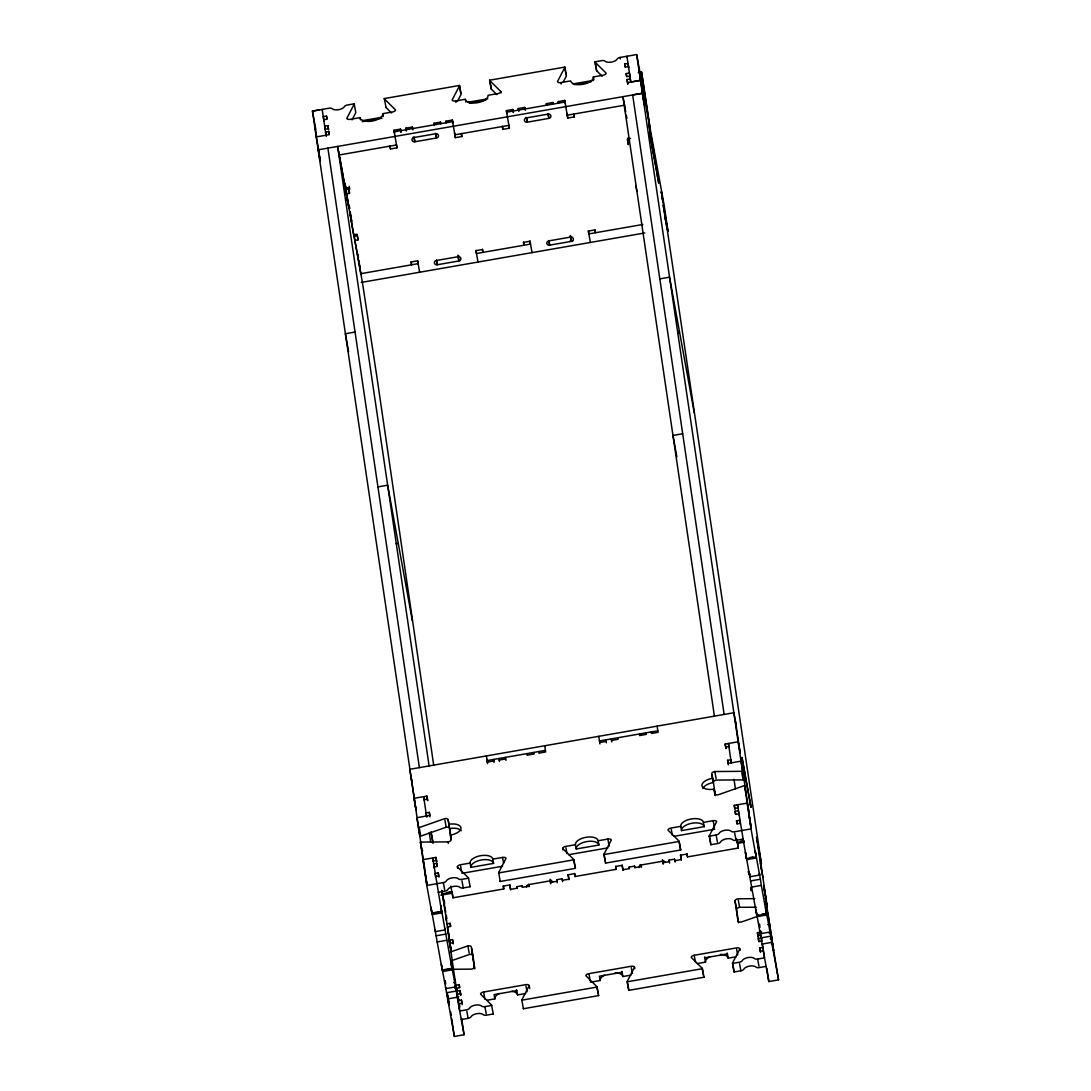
<?xml version="1.0" encoding="UTF-8"?>
<svg xmlns="http://www.w3.org/2000/svg" width="1091" height="1091" viewBox="0 0 1091 1091"><rect width="100%" height="100%" fill="white"/><g stroke="black" fill="none" stroke-linecap="round" stroke-linejoin="round"><path stroke-width="1.5" d="M694.299 412.971L669.547 277.182L659.823 278.873M352.038 119.874L355.68 112.837A3.273 1.555 -10.3 0 0 355.761 112.373L354.193 103.822L347.361 105.022A3.287 1.568 -10.3 0 0 344.851 106.1L343.665 107.559A6.587 3.123 -10.3 0 1 333.26 109.373L331.705 108.391A3.287 1.568 -10.3 0 0 329.018 108.214L312.449 111.105L419.844 836.347A3.287 1.568 -10.3 0 0 420.758 836.129L446.205 827.21A3.287 1.568 -10.3 0 1 449.683 828.192L451.169 838.256M391.546 112.973L386.05 107.545L384.291 98.572L459.516 85.453A3.314 1.568 -10.3 0 1 459.447 85.916L452.151 99.977A3.287 1.568 -10.3 0 0 455.629 100.958L465.352 99.267A11.524 5.482 -10.3 0 0 477.503 102.704A11.524 5.482 -10.3 0 0 488.045 95.299L497.769 93.608A3.287 1.568 -10.3 0 0 500.783 91.494L489.818 80.625A3.3 1.568 -10.3 0 1 489.614 80.202L564.824 67.083L566.393 75.634A3.273 1.555 -10.3 0 1 566.324 76.097L563.283 81.948M457.361 101.49L461.002 94.467A3.314 1.568 -10.3 0 0 461.07 94.003L459.516 85.453M564.824 67.083A3.273 1.555 -10.3 0 1 564.756 67.547L557.474 81.607A3.287 1.568 -10.3 0 0 560.938 82.589L570.661 80.884A11.524 5.482 -10.3 0 0 582.812 84.334A11.524 5.482 -10.3 0 0 593.368 76.929L603.091 75.238A3.287 1.568 -10.3 0 0 606.105 73.124L595.127 62.255A3.259 1.555 -10.3 0 1 594.936 61.832L601.768 60.632A3.287 1.568 -10.3 0 1 604.455 60.81L606.01 61.792A6.587 3.123 -10.3 0 0 616.415 59.978L617.601 58.519A3.287 1.568 -10.3 0 1 620.111 57.441L636.667 54.55L664.201 205.531L668.006 231.347L663.164 204.753L665.592 220.505M498.71 872.473L500.196 881.473L575.421 868.354L573.866 859.817L498.642 872.936A3.287 1.568 -10.3 0 1 498.71 872.473L506.006 858.412A3.287 1.568 -10.3 0 0 502.528 857.431L492.805 859.122A11.524 5.482 -10.3 0 0 480.654 855.685A11.524 5.482 -10.3 0 0 470.112 863.09L460.388 864.781A3.287 1.568 -10.3 0 0 457.374 866.895L457.634 868.313M458.206 1000.692L461.438 1000.12L461.902 1003.215L458.656 1003.788L459.72 1011.016L466.566 1009.816A3.287 1.568 -10.3 0 0 469.471 1008.261A6.587 3.123 -10.3 0 1 475.281 1005.125A6.587 3.123 -10.3 0 1 481.69 1006.12A3.287 1.568 -10.3 0 0 484.909 1006.625L491.741 1005.425A3.287 1.568 -10.3 0 0 491.536 1005.016L480.572 994.133A3.287 1.568 -10.3 0 1 483.586 992.019L525.726 984.668A3.287 1.568 -10.3 0 1 529.203 985.65L521.907 999.711A3.287 1.568 -10.3 0 0 521.839 1000.174L523.394 1008.725L598.618 995.606L597.063 987.055A3.287 1.568 -10.3 0 0 596.859 986.632L585.881 975.763A3.287 1.568 -10.3 0 1 588.895 973.649L631.048 966.299A3.287 1.568 -10.3 0 1 634.526 967.281L634.785 968.713M742.848 839.156L736.016 840.343A3.287 1.568 -10.3 0 1 732.797 839.838A6.587 3.123 -10.3 0 0 726.388 838.843A6.587 3.123 -10.3 0 0 720.578 841.979A3.287 1.568 -10.3 0 1 717.673 843.548L710.841 844.734L709.273 836.183A3.287 1.568 -10.3 0 1 709.341 835.72L716.637 821.659A3.287 1.568 -10.3 0 0 713.173 820.677L703.436 822.382A11.524 5.482 -10.3 0 0 691.299 818.946A11.524 5.482 -10.3 0 0 680.743 826.337L671.02 828.042A3.287 1.568 -10.3 0 0 668.006 830.156L678.984 841.025A3.287 1.568 -10.3 0 1 679.175 841.434L680.729 849.984L605.519 863.104L603.964 854.567A3.287 1.568 -10.3 0 1 604.032 854.089L611.315 840.043A3.287 1.568 -10.3 0 0 607.851 839.061L598.127 840.752A11.524 5.482 -10.3 0 0 585.976 837.315A11.524 5.482 -10.3 0 0 575.434 844.707L565.697 846.411A3.287 1.568 -10.3 0 0 562.683 848.525L562.942 849.944M634.526 967.281L627.23 981.341A3.287 1.568 -10.3 0 0 627.161 981.805L628.716 990.355L703.94 977.236L702.372 968.685A3.287 1.568 -10.3 0 0 702.181 968.263L691.203 957.393A3.287 1.568 -10.3 0 1 694.217 955.28L736.37 947.929A3.287 1.568 -10.3 0 1 739.834 948.911L740.093 950.329M739.834 948.911L732.552 962.971A3.287 1.568 -10.3 0 0 732.47 963.435L734.038 971.986L740.871 970.785A3.287 1.568 -10.3 0 0 743.776 969.217A6.587 3.123 -10.3 0 1 749.585 966.094A6.587 3.123 -10.3 0 1 756.008 967.09A3.287 1.568 -10.3 0 0 759.213 967.581L766.046 966.394M678.847 330.818L677.675 331.323L678.957 331.555M418.289 827.796A3.287 1.568 -10.3 0 0 419.203 827.578L444.651 818.659A3.287 1.568 -10.3 0 1 448.115 819.641L449.424 826.773M450.351 952.034L467.848 945.911A3.287 1.568 -10.3 0 1 471.326 946.893L474.558 968.453M451.906 960.585L469.403 954.448A3.287 1.568 -10.3 0 1 472.88 955.443L471.585 948.311M757.372 916.44L741.457 922.004A3.287 1.568 -10.3 0 1 737.993 921.022L735.02 900.893A3.287 1.568 -10.3 0 1 738.034 898.779L754.74 898.657M632.698 81.716L640.485 80.366L642.558 91.753M642.04 88.903L644.467 104.668L642.394 93.267L632.657 94.958L724.138 714.455M319.745 109.836L312.449 111.105L315.763 129.229M327.014 118.919L326.495 116.069L323.25 116.642L324.027 120.91M628.471 66.565L625.225 67.137L624.775 64.042L628.007 63.469L628.798 67.751M323.7 119.737L326.945 119.164L326.495 116.069M384.291 98.572A3.3 1.568 -10.3 0 0 384.496 98.995L395.474 109.864A3.287 1.568 -10.3 0 1 392.46 111.978L382.723 113.682A11.524 5.482 -10.3 0 1 372.181 121.074A11.524 5.482 -10.3 0 1 360.03 117.637L350.306 119.328A3.287 1.568 -10.3 0 1 346.829 118.346L354.125 104.286A3.273 1.555 -10.3 0 0 354.193 103.822M328.677 129.897L327.9 125.629L324.654 126.188L325.241 129.393M630.134 77.543L629.875 76.125L626.643 76.684L626.179 73.588L629.425 73.029L629.807 75.156M362.457 120.665L380.841 117.46M467.739 102.295L487.8 98.804M573.034 83.925L593.081 80.434M638.208 72.565L641.549 71.979L650.345 129.57M362.321 121.647L382 118.21M469.157 103.004L485.795 100.099M574.466 84.634L591.117 81.73M325.118 129.284L328.364 128.724L327.9 125.629M329.291 134.411L328.773 131.561L325.541 132.12L326.318 136.402M627.775 84.048L627.052 79.52L630.298 78.961L630.816 81.811M627.516 82.63L640.485 80.366M389.978 146.112L390.496 148.962L396.974 147.831L393.987 130.252L400.479 129.12L400.997 131.956M406.111 129.72L405.879 128.165L412.357 127.047L412.875 129.884M434.204 124.824L433.973 123.269L440.464 122.137L440.723 123.569M446.096 122.751L445.864 121.196L452.342 120.065L452.86 122.915M502.378 126.515L502.896 129.365L509.374 128.233L506.388 110.641L512.865 109.509L513.384 112.359M518.498 110.109L518.266 108.568L524.757 107.436L525.276 110.286M546.605 105.213L546.373 103.659L552.851 102.527L553.11 103.959M558.483 103.14L558.265 101.586L564.743 100.454L565.261 103.304M394.219 131.793L452.574 121.619M506.606 112.182L564.974 102.008M642.394 93.267L318.177 149.822L320.249 161.223L317.822 145.471M414.048 137.507L435.664 133.743A2.468 2.168 -8.4 0 1 438.487 135.448A2.468 2.168 -8.4 0 1 436.455 138.012L414.839 141.775A2.468 2.168 -8.4 0 1 412.016 140.071A2.468 2.168 -8.4 0 1 414.048 137.507L414.839 141.775L414.144 137.139A2.468 2.168 -8.4 0 1 413.23 137.139M526.448 117.896L548.064 114.132A2.468 2.168 -8.4 0 1 550.887 115.851A2.468 2.168 -8.4 0 1 548.841 118.401L527.226 122.178A2.468 2.168 -8.4 0 1 524.403 120.46A2.468 2.168 -8.4 0 1 526.448 117.91L527.226 122.178L526.544 117.528A2.468 2.168 -8.4 0 1 525.617 117.542M338.906 155.031L396.456 144.98M508.856 125.383L454.824 134.807L454.592 133.252M567.211 115.196L624.761 105.159M452.342 120.065L455.342 137.657L461.82 136.525L461.37 133.429M564.743 100.454L567.729 118.046L574.221 116.914L573.757 113.819M630.557 138.448L627.311 139.007L628.348 144.708L627.666 140.057M344.538 188.92L349.406 188.075M345.588 189.261L348.834 188.702L349.529 193.352L344.661 194.198M353.729 234.742L356.962 234.183L358.012 239.884L354.766 240.443L362.376 282.228L376.586 374.854L433.727 765.35M354.766 240.443L354.084 235.792L357.316 235.233L358.012 239.884M360.548 273.718L418.098 263.681L417.648 260.585M436.468 260.476L458.084 256.712A2.468 2.168 -8.4 0 1 460.907 258.431A2.468 2.168 -8.4 0 1 458.875 260.981L437.259 264.758A2.468 2.168 -8.4 0 1 434.436 263.04A2.468 2.168 -8.4 0 1 436.468 260.476L437.259 264.758L436.564 260.108M548.868 240.879L570.484 237.102A2.468 2.168 -8.4 0 1 573.307 238.82A2.468 2.168 -8.4 0 1 571.261 241.384L549.646 245.148A2.468 2.168 -8.4 0 1 546.823 243.429A2.468 2.168 -8.4 0 1 548.868 240.879L549.646 245.148L548.964 240.497M642.858 224.473L588.854 233.897L588.404 230.801M569.72 241.288L573.061 240.702M361.271 282.419L644.767 232.956M355.052 332.046L345.329 333.737L348.643 351.916M677.838 332.305L679.052 332.1M677.934 332.932L679.161 332.714M377.922 486.913L387.646 485.209L412.412 621.011M682.693 433.741L672.97 435.445L676.884 456.924M396.115 543.754L397.738 543.468M487.063 760.577L545.432 750.39M599.464 740.966L657.818 730.779M487.554 763.55L487.295 762.118L493.773 760.986L493.555 759.445L494.046 762.418M505.433 757.372L505.665 758.913L499.187 760.045L498.955 758.504L499.446 761.477M599.955 743.939L599.695 742.521L606.173 741.389L605.941 739.834L606.432 742.807M427.686 800.358L426.908 796.089L413.939 798.353L416.012 809.74L411.212 777.856M725.91 748.576L725.188 744.048L738.157 741.798L740.23 753.185L735.429 721.301M424.126 799.758L427.358 799.185L426.908 796.089M725.638 747.158L728.883 746.585M430.018 816.873L429.309 812.345L426.063 812.918L426.84 817.186M743.094 772.551L741.021 761.15L728.052 763.414L727.588 760.318L730.834 759.745L731.352 762.595M436.741 861.658L435.964 857.39L422.994 859.653L425.067 871.054M737.939 807.885L734.693 808.458L734.243 805.363L747.212 803.099L749.285 814.486L742.576 769.701M433.168 861.058L436.414 860.485L435.964 857.39M437.355 866.172L436.836 863.322L433.591 863.895L434.368 868.163M738.812 813.831L735.579 814.391L735.116 811.295L738.362 810.722L739.139 815.004M434.054 866.99L437.286 866.431L436.836 863.322M439.018 877.15L438.241 872.882L435.009 873.441L435.527 876.291M740.23 823.378L736.984 823.937L736.52 820.841L739.766 820.282L740.162 822.409M470.112 863.09L470.889 867.359L493.582 863.404L492.805 859.122M575.434 844.707L576.212 848.989L598.904 845.02L598.127 840.752M680.743 826.337L681.52 830.606L704.213 826.651L703.436 822.382M435.459 876.537L438.705 875.978L438.241 872.882M461.943 873.332L502.583 866.24M568.766 854.689L607.905 847.871M674.088 836.32L714.728 829.228M431.913 913.481L431 907.289L442.291 970.458L452.029 968.753L440.723 905.585L441.637 911.776L431.913 913.481L426.799 885.469L443.369 882.578A3.287 1.568 -10.3 0 0 446.274 881.01A6.587 3.123 -10.3 0 1 452.083 877.873A6.587 3.123 -10.3 0 1 458.493 878.882A3.287 1.568 -10.3 0 0 461.711 879.373L468.544 878.187L470.098 886.724L463.266 887.924A3.287 1.568 -10.3 0 1 460.061 887.419A6.587 3.123 -10.3 0 0 453.638 886.424A6.587 3.123 -10.3 0 0 447.828 889.56A3.287 1.568 -10.3 0 1 444.923 891.129L438.091 892.315M603.964 854.567L679.175 841.434M709.273 836.183L716.119 834.997A3.287 1.568 -10.3 0 0 719.024 833.429A6.587 3.123 -10.3 0 1 724.833 830.292A6.587 3.123 -10.3 0 1 731.243 831.301A3.287 1.568 -10.3 0 0 734.461 831.792L751.017 828.901L744.621 785.615A3.287 1.568 -10.3 0 0 743.707 785.847L718.26 794.766A3.287 1.568 -10.3 0 1 714.796 793.784L714.1 789.134A11.524 5.482 -10.3 0 1 701.963 785.697A11.524 5.482 -10.3 0 1 712.505 778.292L711.823 773.642A3.287 1.568 -10.3 0 1 714.837 771.528L741.566 771.337A3.287 1.568 -10.3 0 0 742.507 771.242L744.062 779.792A3.287 1.568 -10.3 0 1 743.121 779.888L716.392 780.079A3.287 1.568 -10.3 0 0 713.378 782.192L715.355 795.612M447.215 892.465L450.447 891.893M740.625 841.284L743.871 840.711M441.61 890.488L442.223 893.815L451.947 892.111M737.257 842.334L743.748 841.216M440.846 895.165L452.301 893.161M737.611 843.398L744.28 842.225M450.869 886.178L452.983 897.811L503.783 888.947L503.319 885.851M509.811 884.719L510.493 889.37L516.984 888.238L516.752 886.683L522.153 885.742L522.412 887.174M550.737 883.819L550.478 882.387L556.969 881.255L556.737 879.714L562.138 878.773L562.656 881.623M568.997 879.673L568.111 874.791L574.589 873.659L575.107 876.509L616.183 869.336L615.719 866.24M622.197 865.108L622.893 869.759L629.371 868.627L629.139 867.072L634.553 866.131L634.812 867.563M638.985 867.563A2.468 2.168 -8.4 0 1 641.031 864.999L662.646 861.235A2.468 2.168 -8.4 0 1 665.155 862.19M669.615 863.076L669.138 860.103L674.538 859.163L675.056 862.013M681.398 860.063L680.498 855.18L686.989 854.048L687.507 856.899L738.293 848.034L737.38 841.843M528.862 886.165L522.384 887.297L522.153 885.742M669.356 861.658L662.878 862.79L663.137 864.208M432.036 912.976L440.137 911.571M749.762 857.553L753.008 856.994M738.075 808.049L737.475 804.79L746.394 858.617L756.131 856.926L755.217 850.721L759.595 875.064L749.872 876.755L749.64 875.214M432.254 914.531L441.991 912.84M760.032 932.191L760.263 933.732L769.987 932.041L765.596 907.698L766.509 913.89L756.786 915.594L746.749 859.667L756.486 857.976M446.86 923.9L450.106 923.327L450.624 926.177M750.458 874.109L748.849 874.396L748.385 871.3L748.903 874.15M436.182 935.778L445.919 934.073M750.676 880.914L760.4 879.21L759.363 873.509L759.595 875.064M437.096 941.969L446.833 940.265M751.59 887.106L761.327 885.401L760.4 879.21M450.815 948.706L449.26 940.156L452.506 939.596L453.283 943.865M751.249 890.651L750.785 887.556L752.408 887.283M449.724 943.251L452.956 942.692L452.506 939.596M452.029 968.753L451.101 962.562L452.151 968.263L442.414 969.954L441.637 965.685M758.531 914.817L756.909 915.09L755.872 909.403L768.814 981.586L778.551 979.895L769.891 927.486M761.777 914.244L766.632 913.399M441.378 964.253L442.646 971.508L452.37 969.804L452.151 968.263M757.14 916.645L766.864 914.94M767.805 924.677L769.428 924.391L769.946 927.241M453.774 982.636L455.397 982.35L450.174 946.361M455.915 985.2L459.161 984.641L459.679 987.491M758.15 937.128L757.44 932.6L761.654 931.905M454.811 988.337L456.433 988.051L455.397 982.35M769.305 933.473L770.928 933.187L772.196 940.428L767.832 912.867M456.365 988.296L457.415 993.996L456.365 988.296L459.611 987.737L459.161 984.641M757.89 935.696L761.136 935.137M461.643 1018.394L464.057 1034.759L454.333 1036.45L446.574 992.742L456.297 991.051L452.37 969.804M761.068 937.878L770.792 936.187L769.755 930.487L769.987 932.041M456.788 991.133L460.034 990.573L460.811 994.842M761.559 937.974L762.05 941.069L758.777 941.642L758.313 938.533L761.559 937.974L761.341 936.555M770.287 938.792L771.91 938.519M459.011 1005.152L457.252 994.242L460.484 993.669L460.034 990.573M458.288 999.929L457.825 996.833L458.738 996.71M447.487 998.947L457.211 997.242L456.297 991.051M761.982 944.083L771.705 942.379L770.792 936.187M459.161 999.547L458.343 999.683L457.934 996.847M732.47 963.435L739.316 962.235A3.287 1.568 -10.3 0 0 742.221 960.68A6.587 3.123 -10.3 0 1 748.031 957.543A6.587 3.123 -10.3 0 1 754.44 958.539A3.287 1.568 -10.3 0 0 757.659 959.044L764.491 957.843L763.427 950.616L760.182 951.188L759.731 948.093L762.964 947.52M525.671 993.506L517.557 994.91L516.779 990.642L494.087 994.597L494.864 998.879L486.763 1000.283M630.98 975.122L622.879 976.54L622.102 972.272L599.409 976.227L600.186 980.495L590.463 982.2M697.394 963.544L705.495 962.126L704.718 957.857L727.424 953.902L728.202 958.171L736.302 956.752M521.839 1000.174L597.063 987.055M627.161 981.805L702.372 968.685M461.288 1019.553L468.121 1018.367A3.287 1.568 -10.3 0 0 471.026 1016.798A6.587 3.123 -10.3 0 1 476.835 1013.675A6.587 3.123 -10.3 0 1 483.258 1014.671A3.287 1.568 -10.3 0 0 486.463 1015.162L493.296 1013.975L491.536 1005.016M448.115 819.641L451.088 839.784A3.287 1.568 -10.3 0 1 448.087 841.897L421.344 842.088A3.287 1.568 -10.3 0 0 420.403 842.184L426.799 885.469M738.471 922.781L736.575 909.43A3.287 1.568 -10.3 0 1 739.589 907.317L756.295 907.207M452.901 969.272L471.285 969.135A3.287 1.568 -10.3 0 0 474.299 967.021M594.936 61.832L596.491 70.383A3.259 1.555 -10.3 0 0 596.695 70.792L602.177 76.234M496.855 94.603L491.373 89.176A3.3 1.568 -10.3 0 1 491.168 88.753L489.614 80.202M562.683 848.525L573.661 859.394A3.287 1.568 -10.3 0 1 573.866 859.817M457.374 866.895L468.339 877.764A3.287 1.568 -10.3 0 1 468.544 878.187M749.285 816.109L751.113 827.537L749.285 816.123M663.096 202.844L661.351 191.743L663.096 202.844L662.346 198.576M771.773 939.365L773.533 950.506L771.773 939.365L772.523 943.647M447.896 997.774L447.515 995.742L448.878 1004.838M426.117 879.823C429.595 899.379 422.681 858.235 425.885 877.232M314.849 125.97L316.526 136.716L315.94 133.607M638.971 69.142L639.749 73.424M661.391 192.125L662.169 196.394M639.926 75.606L640.744 80.161L638.917 68.747L640.703 79.875M654.505 155.672L655.023 158.509M642.504 92.012L643.022 94.849M650.291 133.893L650.822 136.743M652.827 148.376L648.845 124.074L655.486 162.382M654.395 156.927L656.468 168.328L656.005 165.232M643.485 98.722L644.004 101.572M658.323 179.797L649.841 133.279L651.272 142.321M664.61 214.572L665.128 217.409M650.304 136.375L650.822 139.225M651.041 140.753L658.719 183.152L657.805 176.933M665.074 217.668L667.146 229.055M627.202 57.673L626.943 56.241L630.762 82.057M624.775 64.042L625.293 66.892M626.179 73.588L626.698 76.438M627.052 79.52L627.843 83.802M620.111 57.441L620.37 58.859M624.72 106.427L622.934 96.663L714.414 716.146M624.802 106.863L625.702 111.855M626.316 115.182L626.916 118.496M735.948 724.151L733.861 712.75L409.643 769.319L411.73 780.706M735.88 724.397L736.398 727.247M750.485 803.931L742.003 757.399L743.448 766.455M750.431 804.19L750.949 807.026M743.216 764.873L750.881 807.285L749.967 801.067M628.034 137.766L628.552 140.616M760.372 863.09L760.891 865.94M760.836 866.186L762.909 877.587M765.773 896.938L763.7 885.551L770.41 930.337M635.794 185.538L636.83 191.239M743.026 772.796L743.544 775.646M764.15 888.647L764.668 891.497M766.318 907.126A3.287 1.568 -10.3 0 0 767.259 907.03L765.705 898.493A3.287 1.568 -10.3 0 1 765.227 898.548M744.621 785.615L746.189 794.166M741.825 772.769L743.121 779.888M765.282 901.439L765.8 904.289M749.326 816.395L750.103 820.677M767.423 915.935L767.682 917.367M750.281 822.859L751.058 827.128M772.687 945.829L773.478 950.097M751.017 828.901L756.131 856.926M761.327 885.401L766.509 913.89M771.705 942.379L778.551 979.895M729.02 746.749L728.433 743.489L731.284 762.841M760.427 930.609L760.945 933.46M725.188 744.048L725.965 748.331M727.588 760.318L728.311 764.832M750.785 887.556L751.304 890.406M734.243 805.363L735.02 809.631M757.44 932.6L758.218 936.869M735.116 811.295L735.634 814.145M758.313 938.533L758.831 941.383M736.52 820.841L737.052 823.691M759.731 948.093L760.509 952.361M595.386 63.673L596.695 70.792M736.657 839.02L738.293 848.034M734.72 833.224L736.016 840.343M757.659 959.044L758.954 966.162M593.368 76.929L593.886 79.779M714.837 771.528L716.132 778.647M738.293 900.198L739.589 907.317M712.082 775.074L713.378 782.192M735.02 900.893L736.316 908.012M712.505 778.292L713.282 782.561A11.524 5.482 -10.3 0 0 702.89 788.575M714.1 789.134L714.891 793.402M714.796 793.784L715.055 795.203M716.119 834.997L717.414 842.116M739.575 963.667L740.871 970.785M713.173 820.677L714.469 827.81M736.63 949.347L737.666 955.048M709.341 835.72L710.65 842.838M732.811 964.389L734.107 971.508A3.287 1.568 -10.3 0 0 734.038 971.986M573.702 114.064L574.221 116.914M564.756 67.547L566.065 74.665M590.408 242.447L588.335 231.047L594.827 229.915L595.345 232.765L594.881 229.669M560.938 82.589L561.197 84.007M558.265 101.586L558.524 103.018M546.373 103.659L546.632 105.091M548.064 114.132L548.841 118.401L548.159 113.764M570.484 237.102L571.261 241.37L570.252 235.547M679.243 842.443L680.539 849.562A3.287 1.568 -10.3 0 1 680.729 849.984M702.181 968.263L703.477 975.381M671.279 829.46L672.315 835.16M694.217 955.28L695.513 962.398M651.6 733.343L651.341 731.911L651.572 733.466L658.05 732.334L657.137 726.142M646.199 734.284L645.94 732.852L646.158 734.407L639.681 735.539L639.449 733.984L639.708 735.416M669.138 860.103L669.397 861.522M518.266 108.568L518.798 111.418M513.356 112.482L512.865 109.509M506.388 110.641L506.906 113.491M532.053 252.621L529.981 241.234L523.489 242.366L524.007 245.216L523.557 242.107M500.783 91.494L501.042 92.912M611.833 741.866L611.355 738.893L611.574 740.434L618.065 739.303L617.833 737.761M490.077 82.043L491.373 89.176M629.139 867.072L629.412 868.504M623.029 870.25L622.143 865.368L615.651 866.486L616.183 869.336M607.851 839.061L609.146 846.18M631.307 967.731L632.344 973.417M604.032 854.089L605.328 861.222M627.489 982.759L628.784 989.892A3.287 1.568 -10.3 0 0 628.716 990.355M465.352 99.267L465.871 102.118M459.447 85.916L460.743 93.049M455.629 100.958L455.888 102.39M461.302 133.675L461.82 136.525M478.022 262.045L475.935 250.657L482.427 249.525L482.945 252.376L482.481 249.28M445.864 121.196L446.124 122.615M573.921 860.813L575.216 867.945A3.287 1.568 -10.3 0 1 575.421 868.354M596.859 986.632L598.154 993.765M433.973 123.269L434.232 124.688M565.956 847.83L567.006 853.53M588.895 973.649L590.204 980.768M435.664 133.743L436.455 138.012L435.759 133.361M539.199 752.954L538.94 751.522L539.172 753.076L545.65 751.944L544.736 745.739M533.799 753.895L533.54 752.463L533.772 754.017L527.28 755.149L527.048 753.595L527.308 755.027M556.737 879.714L557.228 882.687M405.879 128.165L406.397 131.015M400.956 132.093L400.479 129.12M393.987 130.252L394.506 133.088M419.653 272.232L417.58 260.831L411.102 261.963L411.621 264.813L411.157 261.717M505.665 758.913L505.924 760.345M382.723 113.682L383.241 116.519M516.752 886.683L517.011 888.115M529.203 985.65L529.721 988.501M486.968 759.186L487.568 762.432M510.643 889.847L509.742 884.965L503.265 886.097L503.783 888.947M502.528 857.431L503.578 863.131M525.985 986.1L527.035 991.787M360.03 117.637L360.425 119.778M349.202 186.397L349.72 189.248M349.529 193.352L348.479 187.652L345.247 188.211L337.624 146.439L429.104 765.923M345.956 186.97L346.488 190.434M349.188 205.285L349.802 208.586M345.533 187.052L346.052 189.902M349.925 211.722L351.697 221.487L351.247 218.391M339.71 156.981L353.961 236.311L350.907 218.418M345.083 186.438L349.052 208.258L345.056 183.193M354.084 235.792L360.139 269.027M460.647 866.199L461.684 871.9M483.586 992.019L484.881 999.151M461.97 880.805L463.266 887.924M484.909 1006.625L486.204 1013.744M473.562 960.08L472.785 955.811L474.776 968.781M451.183 839.402L450.406 835.133A11.524 5.482 -10.3 0 0 460.961 827.728A11.524 5.482 -10.3 0 0 448.81 824.291M444.91 820.091L446.205 827.21M467.848 945.911L469.144 953.029M448.087 841.897L448.346 843.316M314.754 125.71L315.531 129.979M316.485 136.43L315.708 132.161L315.872 133.143M318.04 146.685L316.267 136.921L329.237 134.657L328.773 131.561M318.286 148.567L318.804 151.417M319.268 155.277L319.786 158.127M443.369 882.578L444.664 889.697M466.825 1011.248L468.121 1018.367M427.358 799.185L427.617 800.617M431.15 832.215L432.963 842.184M436.414 860.485L436.673 861.917M441.828 890.461L445.742 912.267M446.301 915.281L446.901 918.595M430.959 831.997L433.045 843.452M460.484 993.669L460.757 995.101M461.438 1000.12L461.957 1002.97M461.902 1003.215L462.161 1004.647M445.892 917.954L446.41 920.804M424.263 799.908L423.663 796.648L426.526 816.013M448.878 935.546L442.06 892.015M454.933 979.254L455.452 982.105M433.304 861.208L432.718 857.962L441.637 911.776M457.975 996.41L458.52 999.451M459.352 1004.006L459.911 1007.048M458.656 1003.788L459.175 1006.638M457.211 997.242L464.057 1034.759M419.203 827.578L420.499 834.697M418.876 829.105L416.789 817.705L429.759 815.441L429.309 812.345M418.808 829.351L419.326 832.201M420.403 842.184L421.671 849.125M448.524 999.629L449.069 1002.67M447.201 992.715L447.978 996.997M447.528 995.933L447.91 998.074M426.049 879.414L426.84 883.683M442.646 971.508L446.574 992.742M448.469 1002.384L448.865 1004.525M457.702 996.574L458.288 1000.283M763.141 948.625L762.5 944.397M448.265 999.956L449.042 1005.22M665.237 216.154L761.395 863.731L756.54 837.152L761.354 869.036M758.627 848.539L767.259 907.03M653.891 149.876L654.123 151.431M657.45 175.896L657.682 177.451M749.612 800.03L749.844 801.585M652.486 144.026L655.377 163.636M641.549 71.979L648.79 121.019M650.932 135.475L653.823 155.086M652.091 146.467L652.323 148.008M744.253 770.601L744.485 772.142M643.499 92.912L643.731 94.453M636.667 54.55L742.507 771.242M766.891 968.494L768.814 981.586M759.5 924.063L759.977 927.309M746.749 859.667L745.48 852.426L746.394 858.617M734.025 779.369L735.457 789.12M687.044 853.803L687.507 856.899M680.566 854.935L681.248 859.572L674.77 860.704L674.538 859.163M567.047 113.396L567.729 118.046M552.851 102.527L553.082 104.081M571.125 239.447L571.357 241.002M662.414 859.681L663.11 863.336M641.494 867.113L641.126 864.631A2.468 2.168 -8.4 0 1 640.199 864.645M641.031 864.999L641.263 866.554L634.771 867.686L634.553 866.131M524.757 107.436L524.989 108.977M530.035 240.975L530.499 244.084L476.467 253.507L476.003 250.412M508.924 125.138L509.374 128.233M598.782 736.316L599.695 742.521M502.433 126.27L502.896 129.365M574.657 873.414L575.107 876.509M568.166 874.546L568.847 879.182L562.37 880.314L562.138 878.773M454.647 133.007L455.342 137.657M440.464 122.137L440.682 123.692M550.71 882.946L550.341 880.464A2.468 2.168 -8.4 0 0 551.214 880.164M457.865 255.158L458.861 260.981L458.179 256.33A2.468 2.168 -8.4 0 0 459.052 256.03M550.028 879.291L550.478 882.387M528.726 884.242L529.094 886.724M412.357 127.047L412.589 128.588M396.524 144.735L396.974 147.831M486.381 755.927L487.295 762.118M390.033 145.867L390.496 148.962M357.971 254.394L358.448 257.626M358.925 260.872L360.821 273.677M452.069 891.62L452.983 897.811M359.853 267.731L360.303 270.827M350.225 212.186L350.729 215.541M349.87 211.777L350.62 216.809M347.32 199.626L347.552 201.18M338.728 151.881L339.178 154.977M450.106 923.327L450.556 926.436L447.324 926.995L449.26 940.156M444.173 900.089L444.664 903.443M448.415 932.45L451.047 950.193L449.206 940.415L449.656 943.51M456.433 988.051L456.665 989.605M441.76 890.706L442.223 893.815M455.261 985.35L455.493 986.905L445.769 988.596L445.537 987.055M444.869 928.373L445.101 929.927L435.377 931.619L435.145 930.077M429.254 832.528L430.7 842.279M322.186 109.414L325.991 135.229M327.9 148.131L419.38 767.614M450.706 1011.903L451.183 1015.175M451.674 1018.448L454.333 1036.45M445.251 980.55L445.674 984.055M418.603 827.933L424.549 868.204M605.519 863.104A3.287 1.568 -10.3 0 1 605.587 862.64M710.841 844.734A3.287 1.568 -10.3 0 1 710.909 844.27M469.907 886.315A3.287 1.568 -10.3 0 1 470.098 886.724M500.196 881.473A3.287 1.568 -10.3 0 1 500.264 881.01M681.52 830.606A11.524 5.482 -10.3 0 1 692.076 823.214A11.524 5.482 -10.3 0 1 704.213 826.651M576.212 848.989A11.524 5.482 -10.3 0 1 586.753 841.584A11.524 5.482 -10.3 0 1 598.904 845.02M470.889 867.359A11.524 5.482 -10.3 0 1 481.431 859.953A11.524 5.482 -10.3 0 1 493.582 863.404M421.972 850.721A3.287 1.568 -10.3 0 1 422.667 850.639M449.587 828.56A11.524 5.482 -10.3 0 1 461.193 830.742M386.05 107.545A3.3 1.568 -10.3 0 1 385.859 107.123M703.736 976.813A3.287 1.568 -10.3 0 1 703.94 977.236M493.105 1013.553A3.287 1.568 -10.3 0 1 493.296 1013.975M523.394 1008.725A3.287 1.568 -10.3 0 1 523.475 1008.261M598.413 995.183A3.287 1.568 -10.3 0 1 598.618 995.606M705.495 962.126A11.524 5.482 -10.3 0 1 709.873 956.739M720.455 954.38A11.524 5.482 -10.3 0 1 728.202 958.171M704.718 957.857A11.524 5.482 -10.3 0 1 704.745 956.943M727.138 953.029A11.524 5.482 -10.3 0 1 727.424 953.902M600.186 980.495A11.524 5.482 -10.3 0 1 604.564 975.109M615.133 972.763A11.524 5.482 -10.3 0 1 622.879 976.54M621.815 971.399A11.524 5.482 -10.3 0 1 622.102 972.272M494.864 998.879A11.524 5.482 -10.3 0 1 499.242 993.492M511.856 991.283A11.524 5.482 -10.3 0 1 517.557 994.91M516.493 989.782A11.524 5.482 -10.3 0 1 516.779 990.642M663.614 860.554A2.468 2.168 -8.4 0 1 662.742 860.867M768.691 921.568A3.287 1.568 -10.3 0 1 769.387 921.418M552.755 881.801A2.468 2.168 -8.4 0 0 550.246 880.846L528.644 884.61A2.468 2.168 -8.4 0 0 526.598 887.174M354.916 235.629A3.287 1.568 -10.3 0 1 355.421 235.956M571.452 236.42A2.468 2.168 -8.4 0 1 570.579 236.733"/></g></svg>
